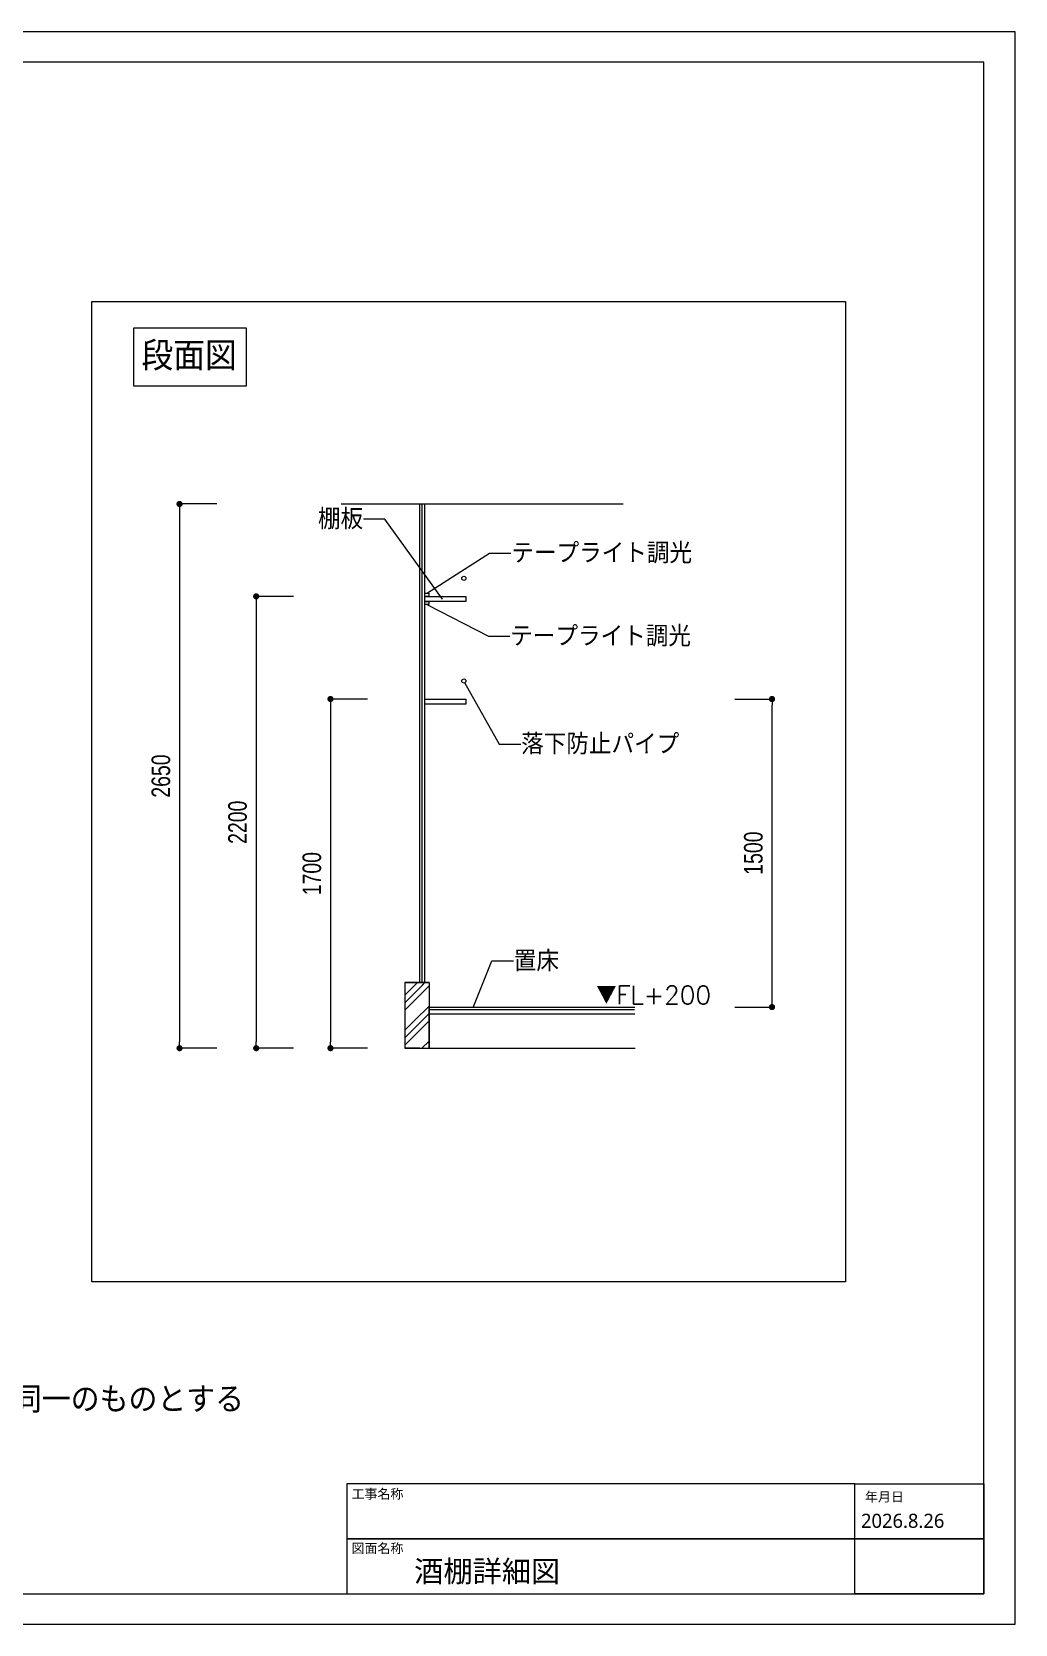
# Model space of a CAD drawing. Header units: millimetres. Extents: x -472210 to 610932, y -1721835 to -571782.
# Drawn here: x 588457 to 596397, y -1706891 to -1694034 of the extents above; entities that cross this region are included whole.
import ezdxf
from ezdxf import colors
from ezdxf.entities.mleader import LeaderData, LeaderLine
from ezdxf.math import Vec2, Vec3

# ---------------------------------------------------------------- set-up
doc = ezdxf.new("R2010")
doc.units = ezdxf.units.MM
doc.header["$LTSCALE"] = 400
doc.layers.get('0').update_dxf_attribs({"lineweight": 5})
for name, color, linetype, lineweight in [('09ハッチング-2', 7, 'Continuous', 5), ('_0-0_0', 7, 'Continuous', 5), ('文字', 7, 'Continuous', 5)]:
    doc.layers.add(name, color=color, linetype=linetype, lineweight=lineweight)
doc.styles.add('AIDRAW_TXT_STYLE', font='simplex.shx', dxfattribs={"height": 200, "bigfont": 'extfont2.shx'})
doc.styles.add('gothic', font='MS PGothic.ttf', dxfattribs={"width": 0.8})
doc.styles.get("Standard").update_dxf_attribs({"font": 'simplex.shx', "bigfont": 'extfont2.shx'})
doc.styles.add('メイリオ', font='')
doc.styles.get('メイリオ').set_extended_font_data('Meiryo')
doc.dimstyles.new('外構300', dxfattribs={"dimtxt": 150, "dimasz": 50, "dimexe": 0, "dimexo": 200, "dimgap": 75, "dimtad": 1, "dimdec": 0, "dimzin": 12, "dimdsep": 46, "dimlunit": 6, "dimtxsty": 'gothic', "dimblk": 'DOT', "dimcen": 0, "dimclrd": 256, "dimclre": 256, "dimclrt": 256, "dimadec": 0, "dimazin": 0, "dimtfac": 1, "dimtdec": 0, "dimtix": 1, "dimtmove": 2, "dimatfit": 3, "dimldrblk": 'DOT', "dimfxl": 300, "dimfxlon": 1, "dimtolj": 1, "dimtzin": 12, "dimlwd": -1, "dimlwe": -1, "dimarcsym": 0})

# ---------------------------------------------------------------- blocks, each defined once
blk = doc.blocks.new('_Dot')
at = {"color": 0, "linetype": 'ByBlock', "lineweight": -2}
blk.add_line((-0.5, 0), (-1, 0), dxfattribs=at)
at = {"color": 0, "linetype": 'ByBlock', "const_width": 0.5}
blk.add_lwpolyline([(-0.25, 0, 1), (0.25, 0, 1)], format="xyb", close=True, dxfattribs=at)
blk = doc.blocks.new('*D450')
at = {"transparency": 16777216}
for p, q in [((589950, -1697846), (589650, -1697846)), ((589650, -1697896), (589650, -1702190)), ((589950, -1702240), (589650, -1702240))]:
    blk.add_line(p, q, dxfattribs=at)
at = {"layer": 'Defpoints', "color": 0, "transparency": 16777216}
for p in [(591245, -1697846), (589650, -1702240), (591321, -1702240)]:
    blk.add_point(p, dxfattribs=at)
at = {"transparency": 16777216, "xscale": 50, "yscale": 50, "zscale": 50}
for p, rotation in [((589650, -1697846), 90), ((589650, -1702240), 270)]:
    blk.add_blockref('_Dot', p, dxfattribs=dict(at, rotation=rotation))
at = {"transparency": 16777216, "insert": (589500, -1700043), "char_height": 150, "attachment_point": 5, "rotation": 90, "style": 'gothic'}
blk.add_mtext('\\A1;2650', dxfattribs=at)
blk = doc.blocks.new('*D451')
at = {"transparency": 16777216}
for p, q in [((590569, -1698592), (590269, -1698592)), ((590269, -1698642), (590269, -1702190)), ((590569, -1702240), (590269, -1702240))]:
    blk.add_line(p, q, dxfattribs=at)
at = {"layer": 'Defpoints', "color": 0, "transparency": 16777216}
for p in [(591287, -1698592), (590269, -1702240), (591287, -1702240)]:
    blk.add_point(p, dxfattribs=at)
at = {"transparency": 16777216, "xscale": 50, "yscale": 50, "zscale": 50}
for p, rotation in [((590269, -1698592), 90), ((590269, -1702240), 270)]:
    blk.add_blockref('_Dot', p, dxfattribs=dict(at, rotation=rotation))
at = {"transparency": 16777216, "insert": (590119, -1700416), "char_height": 150, "attachment_point": 5, "rotation": 90, "style": 'gothic'}
blk.add_mtext('\\A1;2200', dxfattribs=at)
blk = doc.blocks.new('*D452')
at = {"transparency": 16777216}
for p, q in [((591169, -1699421), (590869, -1699421)), ((590869, -1699471), (590869, -1702190)), ((591169, -1702240), (590869, -1702240))]:
    blk.add_line(p, q, dxfattribs=at)
at = {"layer": 'Defpoints', "color": 0, "transparency": 16777216}
for p in [(591631, -1699421), (590869, -1702240), (591664, -1702240)]:
    blk.add_point(p, dxfattribs=at)
at = {"transparency": 16777216, "xscale": 50, "yscale": 50, "zscale": 50}
for p, rotation in [((590869, -1699421), 90), ((590869, -1702240), 270)]:
    blk.add_blockref('_Dot', p, dxfattribs=dict(at, rotation=rotation))
at = {"transparency": 16777216, "insert": (590719, -1700831), "char_height": 150, "attachment_point": 5, "rotation": 90, "style": 'gothic'}
blk.add_mtext('\\A1;1700', dxfattribs=at)
blk = doc.blocks.new('*D453')
at = {"transparency": 16777216}
for p, q in [((594134, -1699421), (594434, -1699421)), ((594434, -1701858), (594434, -1699471)), ((594134, -1701908), (594434, -1701908))]:
    blk.add_line(p, q, dxfattribs=at)
at = {"layer": 'Defpoints', "color": 0, "transparency": 16777216}
for p in [(591664, -1699421), (594434, -1699421), (591664, -1701908)]:
    blk.add_point(p, dxfattribs=at)
at = {"transparency": 16777216, "xscale": 50, "yscale": 50, "zscale": 50}
for p, rotation in [((594434, -1699421), 90), ((594434, -1701908), 270)]:
    blk.add_blockref('_Dot', p, dxfattribs=dict(at, rotation=rotation))
at = {"transparency": 16777216, "insert": (594284, -1700665), "char_height": 150, "attachment_point": 5, "rotation": 90, "style": 'gothic'}
blk.add_mtext('\\A1;1500', dxfattribs=at)

msp = doc.modelspace()

# ---------------------------------------------------------------- hatches: boundary and pattern name
at = {"layer": '09ハッチング-2', "transparency": 33554687}
h = msp.add_hatch(dxfattribs=at)
h.set_pattern_fill('GOST_GROUND', color=256, scale=20)
h.set_pattern_definition([(45, (-4399, -6937), (282.842712, 0), [400]), (45, (-4339, -6937), (282.842712, 0), [400]), (45, (-4279, -6937), (282.842712, 0), [400])])
h.paths.add_polyline_path([(591664.39, -1701908.28), (591664.39, -1701709.31), (591467.97, -1701709.31), (591467.97, -1702239.91), (591664.39, -1702239.91)])

# ---------------------------------------------------------------- linework, layer by layer
for p, q in [((590956.33, -1697845.91), (593231.46, -1697845.91)), ((591589.08, -1701709.31), (591589.08, -1697845.91)), ((591589.08, -1697845.91), (591589.08, -1697845.91)), ((591609.8, -1701709.31), (591609.8, -1697845.91)), ((591630.53, -1701709.31), (591630.53, -1697845.91)), ((591630.53, -1698592.06), (591630.53, -1698567.19)), ((591630.53, -1698567.19), (591663.69, -1698567.19)), ((591630.53, -1698592.06), (591962.15, -1698592.06)), ((591663.69, -1698592.06), (591630.53, -1698592.06)), ((591962.15, -1698633.51), (591630.53, -1698633.51)), ((591630.53, -1698658.39), (591630.53, -1698633.51)), ((591630.53, -1698633.51), (591663.69, -1698633.51)), ((591663.69, -1698567.19), (591663.69, -1698592.06)), ((591663.69, -1698633.51), (591663.69, -1698658.39)), ((591962.15, -1698592.06), (591962.15, -1698633.51)), ((591663.69, -1698658.39), (591630.53, -1698658.39)), ((591630.53, -1701709.31), (591630.53, -1699421.12)), ((591630.53, -1699421.12), (591962.15, -1699421.12)), ((591962.15, -1699462.57), (591630.53, -1699462.57)), ((591962.15, -1699421.12), (591962.15, -1699462.57)), ((591467.97, -1701709.31), (591664.39, -1701709.31)), ((591664.39, -1701709.31), (591467.97, -1701709.31)), ((591664.39, -1701709.31), (591467.97, -1701709.31)), ((591467.97, -1701709.31), (591467.97, -1702239.91)), ((591631.23, -1701709.31), (591664.39, -1701709.31)), ((591664.39, -1701709.31), (591664.39, -1702239.91)), ((591664.39, -1702239.91), (591664.39, -1701908.28)), ((591664.39, -1701908.28), (593325.53, -1701908.28)), ((591664.39, -1701929.01), (593322.83, -1701929.01)), ((591664.39, -1701962.17), (593325.53, -1701962.17)), ((591589.08, -1702239.91), (591467.97, -1702239.91)), ((591467.97, -1702239.91), (593329.58, -1702239.91))]:
    msp.add_line(p, q)
for points in [[(578216.1, -1694033.93), (578216.1, -1706890.72), (596397.42, -1706890.72), (596397.42, -1694033.93)], [(578216.1, -1694033.93), (578216.1, -1706890.72), (596397.42, -1706890.72), (596397.42, -1694033.93)], [(578468.71, -1706647.15), (596144.81, -1706647.15), (596144.81, -1694277.5), (578468.71, -1694277.5)], [(578468.71, -1706647.15), (596144.81, -1706647.15), (596144.81, -1694277.5), (578468.71, -1694277.5)], [(588940.48, -1696210.15), (595026.34, -1696210.15), (595026.34, -1704127.64), (588940.48, -1704127.64)], [(589281.81, -1696425.15), (590186.88, -1696425.15), (590186.88, -1696895.58), (589281.81, -1696895.58)], [(595102.47, -1705756.45), (591000.29, -1705756.45), (591000.29, -1706201.8), (595102.47, -1706201.8)], [(595102.47, -1705756.45), (596144.81, -1705756.45), (596144.81, -1706201.8), (595102.47, -1706201.8)], [(595102.47, -1706201.8), (591000.29, -1706201.8), (591000.29, -1706647.15), (595102.47, -1706647.15)], [(595102.47, -1706201.8), (596144.81, -1706201.8), (596144.81, -1706647.15), (595102.47, -1706647.15)]]:
    msp.add_lwpolyline(points, close=True)
for centre in [(591945.88, -1698446.4), (591945.88, -1699275.45)]:
    msp.add_circle(centre, 16.63)

# ---------------------------------------------------------------- texts
at = {"style": 'メイリオ'}
for s, height, p in [('工事名称', 76.784, (591038.68, -1705877.39)), ('年月日', 76.784, (595185.01, -1705900.59)), ('2026.8.26', 113.879, (595152.54, -1706113.17)), ('図面名称', 76.784, (591038.68, -1706316.98)), ('酒棚詳細図', 172.764, (591545.34, -1706550.18))]:
    msp.add_text(s, height=height, dxfattribs=at).set_placement(p)
at = {"layer": '_0-0_0', "style": 'AIDRAW_TXT_STYLE'}
for s, height, p in [('段面図', 233.271, (589342.6, -1696768.31)), ('▼FL+200', 147.335, (593015.83, -1701884.72)), ('※棚板の仕上はカウンターの仕上と同一のものとする', 212.1191, (584570.79, -1705183.31))]:
    msp.add_text(s, height=height, dxfattribs=at).set_placement(p)

# ---------------------------------------------------------------- dimensions: what is measured, and where the dimension line sits
for base, p1, p2, text, picture, middle in [((589650.47, -1702239.91), (591245.36, -1697845.91), (591320.68, -1702239.91), '2650', '*D450', (589500.47, -1700042.91)), ((590269.35, -1702239.91), (591286.82, -1698592.06), (591286.82, -1702239.91), '2200', '*D451', (590119.35, -1700415.98)), ((590868.64, -1702239.91), (591630.53, -1699421.12), (591664.39, -1702239.91), '1700', '*D452', (590718.64, -1700830.51)), ((594434.29, -1699421.12), (591664.39, -1701908.28), (591664.39, -1699421.12), '1500', '*D453', (594284.29, -1700664.7))]:
    dim = msp.add_linear_dim(base=base, p1=p1, p2=p2, angle=90, text=text, dimstyle='外構300')
    dim.commit()
    dim.dimension.update_dxf_attribs({"geometry": picture, "text_midpoint": middle})

# ---------------------------------------------------------------- leaders
at = {"layer": '文字', "ltscale": 10}
ml = msp.add_multileader_mtext('Standard', dxfattribs=at)
ml.set_content('棚板', color=256)
ml.set_leader_properties(lineweight=0)
ml.build(insert=Vec2(0, 0))
ml.multileader.update_dxf_attribs({"arrow_head_size": 6.63})
ctx = ml.context
ctx.base_point, ctx.char_height, ctx.arrow_head_size, ctx.landing_gap_size, ctx.plane_origin = Vec3(590775.28, -1697967.44), 165.811, 6.63, 3.32, Vec3(590474.05, -1699089.78)
ctx.text_align_type = 2
notes = []
notes.append((ctx, [(0, (1, 1, 0), (591308.82, -1697967.44), (-1, 0), 173.18, [(0, [(591776.19, -1698621.09)], 0, [])])]))
ctx.mtext.insert, ctx.mtext.width, ctx.mtext.alignment, ctx.mtext.flow_direction = Vec3(591132.33, -1697884.54), 1630.1745, 3, 5
ml = msp.add_multileader_mtext('Standard', dxfattribs=at)
ml.set_content('テープライト調光', color=256)
ml.set_leader_properties(lineweight=0)
ml.build(insert=Vec2(0, 0))
ml.multileader.update_dxf_attribs({"arrow_head_size": 6.63})
ctx = ml.context
ctx.base_point, ctx.char_height, ctx.arrow_head_size, ctx.landing_gap_size, ctx.plane_origin = Vec3(592326, -1698242.51), 165.811, 6.63, 3.32, Vec3(592024.77, -1699364.84)
notes.append((ctx, [(1, (1, 1, 0), (592152.83, -1698242.51), (1, 0), 173.18, [(0, [(591647.11, -1698567.19)], 0, [])])]))
ctx.mtext.insert, ctx.mtext.width, ctx.mtext.flow_direction = Vec3(592329.32, -1698159.6), 1787.0754, 5
ml = msp.add_multileader_mtext('Standard', dxfattribs=at)
ml.set_content('テープライト調光', color=256)
ml.set_leader_properties(lineweight=0)
ml.build(insert=Vec2(0, 0))
ml.multileader.update_dxf_attribs({"arrow_head_size": 6.63})
ctx = ml.context
ctx.base_point, ctx.char_height, ctx.arrow_head_size, ctx.landing_gap_size, ctx.plane_origin = Vec3(592316.93, -1698913.74), 165.811, 6.63, 3.32, Vec3(592015.69, -1700036.08)
notes.append((ctx, [(1, (1, 1, 0), (592143.75, -1698913.74), (1, 0), 173.18, [(0, [(591647.11, -1698658.39)], 0, [])])]))
ctx.mtext.insert, ctx.mtext.width, ctx.mtext.flow_direction = Vec3(592320.24, -1698830.84), 1787.0754, 5
ml = msp.add_multileader_mtext('Standard', dxfattribs=at)
ml.set_content('落下防止パイプ', color=256)
ml.set_leader_properties(lineweight=0)
ml.build(insert=Vec2(0, 0))
ml.multileader.update_dxf_attribs({"arrow_head_size": 6.63})
ctx = ml.context
ctx.base_point, ctx.char_height, ctx.arrow_head_size, ctx.landing_gap_size, ctx.plane_origin = Vec3(592405.11, -1699785.34), 165.811, 6.63, 3.32, Vec3(592103.88, -1700907.68)
notes.append((ctx, [(1, (1, 1, 0), (592231.94, -1699785.34), (1, 0), 173.18, [(0, [(591948.44, -1699282.12)], 0, [])])]))
ctx.mtext.insert, ctx.mtext.width, ctx.mtext.flow_direction = Vec3(592408.43, -1699702.44), 1630.1745, 5
ml = msp.add_multileader_mtext('Standard', dxfattribs=at)
ml.set_content('置床', color=256)
ml.set_leader_properties(lineweight=0)
ml.build(insert=Vec2(0, 0))
ml.multileader.update_dxf_attribs({"arrow_head_size": 6.63})
ctx = ml.context
ctx.base_point, ctx.char_height, ctx.arrow_head_size, ctx.landing_gap_size, ctx.plane_origin = Vec3(592345.89, -1701536.11), 165.811, 6.63, 3.32, Vec3(592044.65, -1702658.44)
notes.append((ctx, [(1, (1, 1, 0), (592172.71, -1701536.11), (1, 0), 173.18, [(0, [(592019.33, -1701919.03)], 0, [])])]))
ctx.mtext.insert, ctx.mtext.width, ctx.mtext.flow_direction = Vec3(592349.21, -1701453.2), 1630.1745, 5
for ctx, leaders in notes:
    for number, flags, end, landing, length, lines in leaders:
        leader = LeaderData()
        leader.index, (leader.has_last_leader_line, leader.has_dogleg_vector, leader.attachment_direction) = number, flags
        leader.last_leader_point, leader.dogleg_vector, leader.dogleg_length = Vec3(end), Vec3(landing), length
        for number, points, colour, breaks in lines:
            line = LeaderLine()
            line.index, line.vertices, line.color, line.breaks = number, Vec3.list(points), colors.encode_raw_color(colour), breaks
            leader.lines.append(line)
        ctx.leaders.append(leader)

doc.saveas('drawing.dxf')
